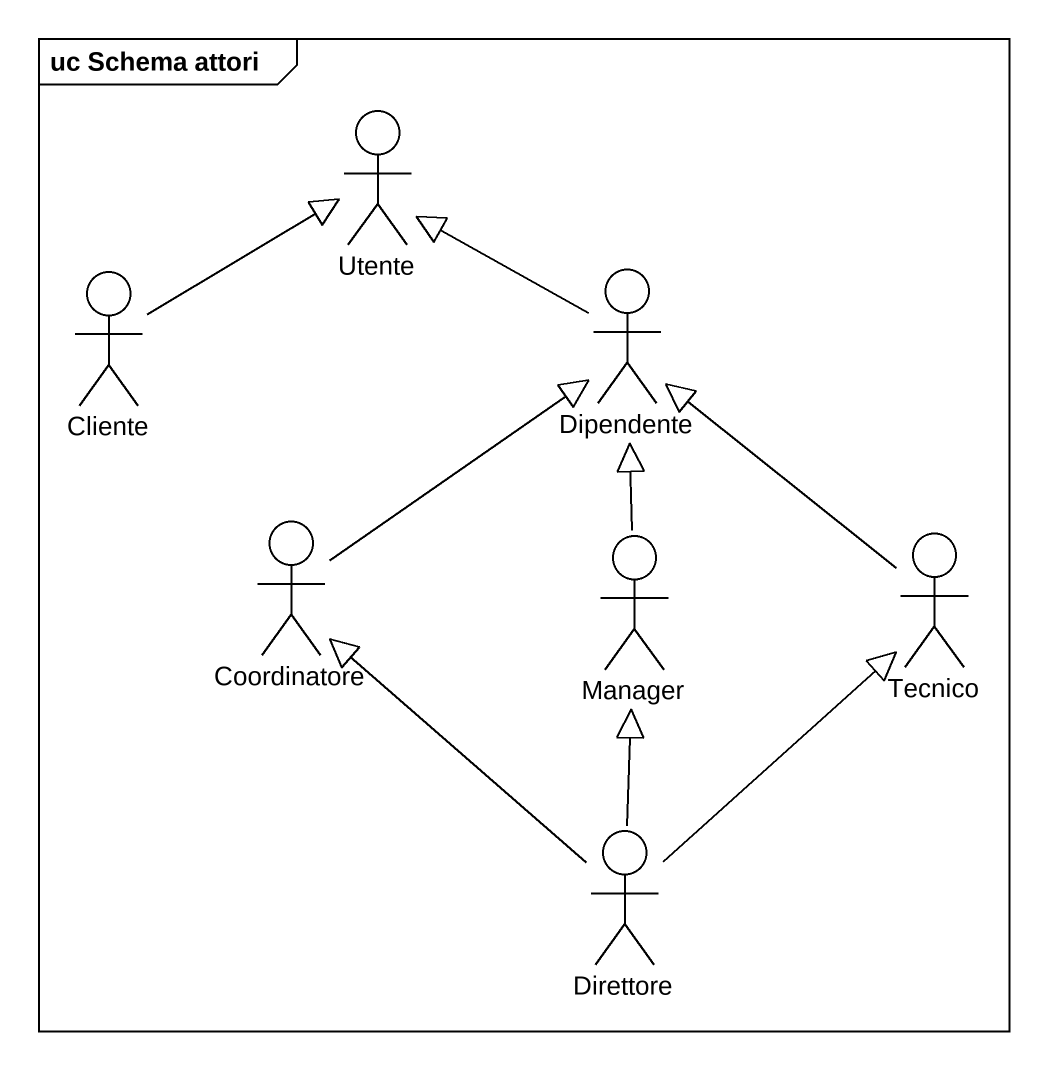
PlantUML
@startuml
mainframe uc Schema attori
actor Utente
actor Cliente
actor Dipendente
actor Coordinatore
actor Manager
actor Tecnico
actor Direttore
Cliente -right-|> Utente
Dipendente -up-|> Utente
Coordinatore -up-|> Dipendente
Manager -up-|> Dipendente
Tecnico -up-|> Dipendente
Direttore -up-|> Coordinatore
Direttore -up-|> Manager
Direttore -up-|> Tecnico
@enduml
